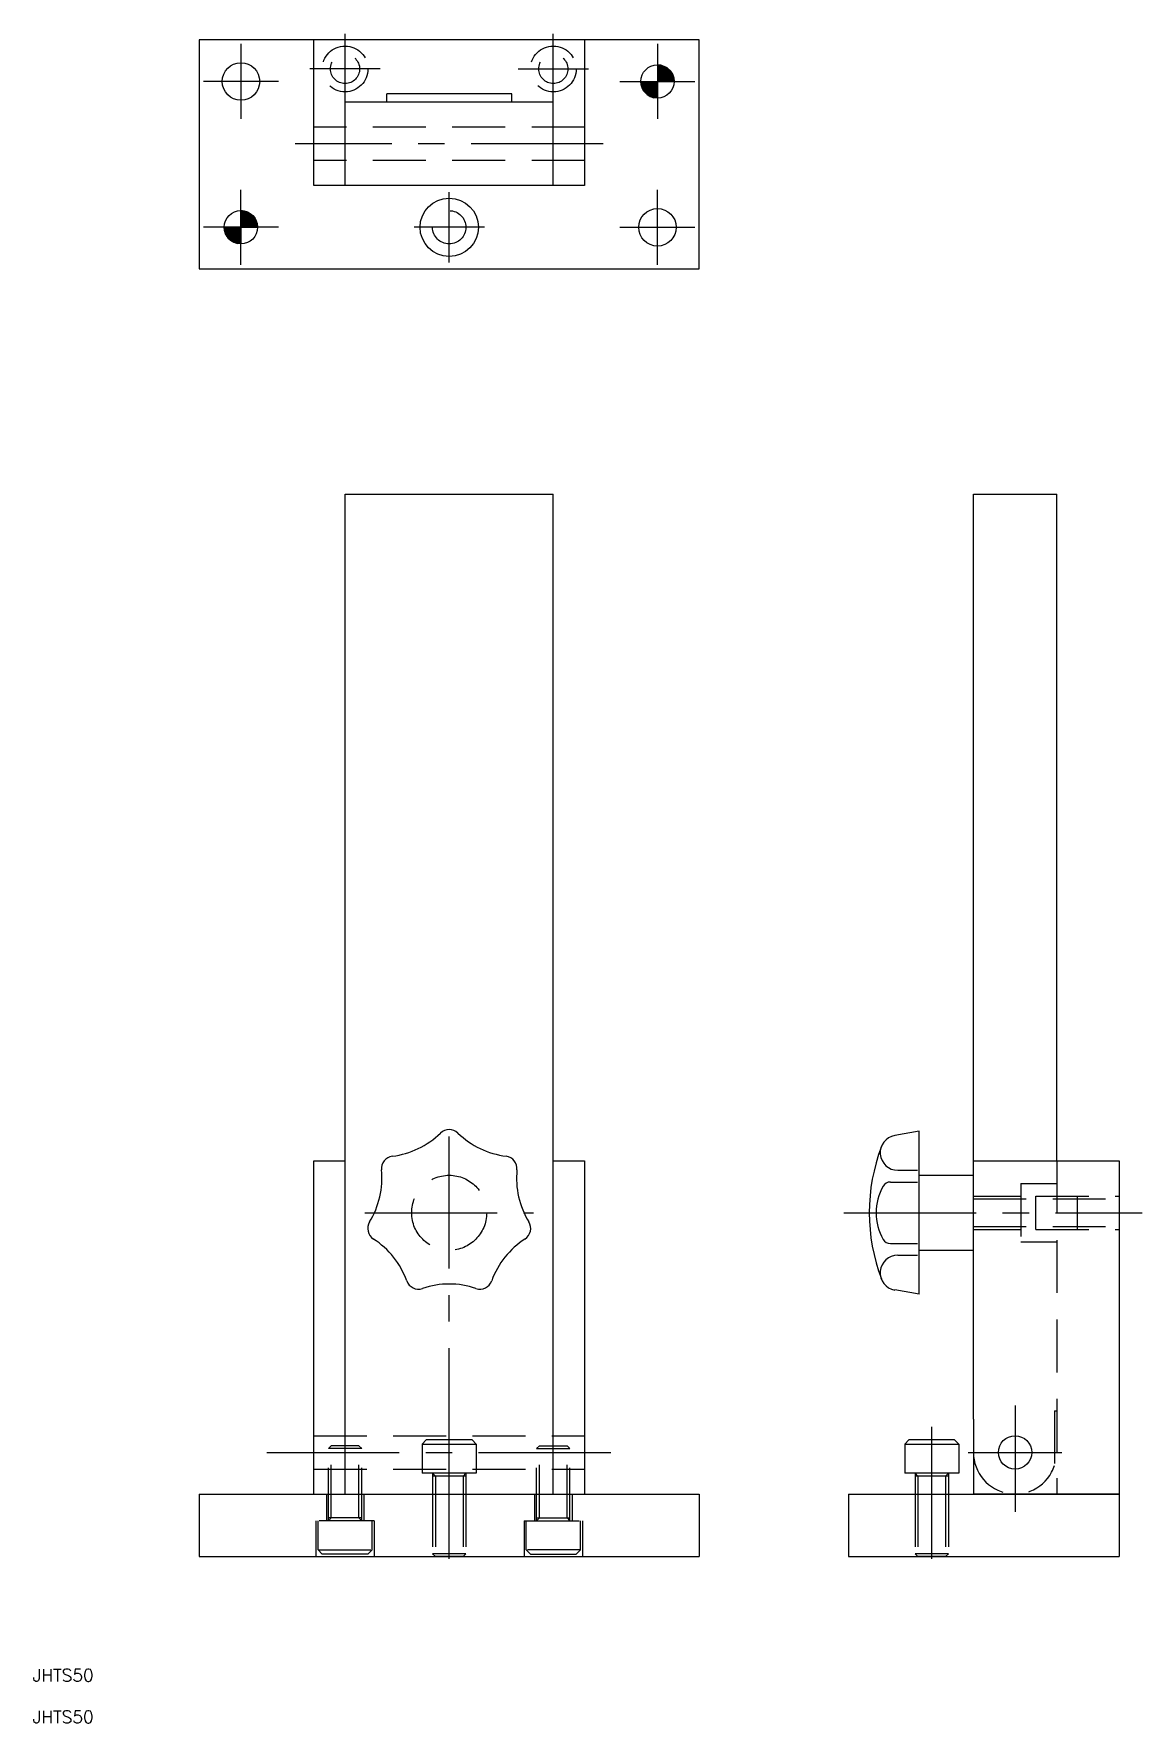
# Model space of a CAD drawing. Extents: x 10 to 276, y 10 to 415.
import ezdxf

# ---------------------------------------------------------------- set-up
doc = ezdxf.new("R2010")
doc.units = 0
doc.linetypes.add('CENTER', pattern=[50.8, 31.75, -6.35, 6.35, -6.35])
doc.linetypes.add('DASHED', pattern=[19.05, 12.7, -6.35])
doc.layers.get('0').update_dxf_attribs({"linetype": 'CONTINUOUS'})
doc.layers.add('CENTER', color=1, linetype='CENTER')
doc.styles.get("Standard").update_dxf_attribs({"font": 'txt.shx', "height": 3, "bigfont": 'bigfont.shx'})

# ---------------------------------------------------------------- blocks, each defined once
blk = doc.blocks.new('*U2')
at = {"color": 7, "linetype": 'CONTINUOUS'}
for p, q in [((160, 408.01), (160, 407.91)), ((160.89, 407.91), (160, 408.01)), ((160, 407.91), (160, 407.62)), ((160, 407.62), (160, 407.14)), ((160, 407.14), (160, 406.51)), ((160, 406.51), (160, 405.75)), ((160, 405.75), (160, 404.9)), ((160.89, 407.91), (161.74, 407.62)), ((161.74, 407.62), (162.49, 407.14)), ((162.49, 407.14), (163.13, 406.51)), ((163.13, 406.51), (163.6, 405.75)), ((163.6, 405.75), (163.9, 404.9)), ((156, 404.01), (160, 404.01)), ((156, 404.01), (156.1, 403.12)), ((156.1, 403.12), (156.4, 402.28)), ((156.4, 402.28), (156.87, 401.52)), ((156.87, 401.52), (157.51, 400.89)), ((160, 404.9), (160, 404.01)), ((160, 404.01), (164, 404.01)), ((160, 404.01), (160, 403.12)), ((160, 403.12), (160, 402.28)), ((160, 402.28), (160, 401.52)), ((160, 401.52), (160, 400.89)), ((163.9, 404.9), (164, 404.01)), ((157.51, 400.89), (158.26, 400.41)), ((158.26, 400.41), (159.11, 400.11)), ((160, 400.01), (159.11, 400.11)), ((160, 400.89), (160, 400.41)), ((160, 400.41), (160, 400.11)), ((160, 400.11), (160, 400.01))]:
    blk.add_line(p, q, dxfattribs=at)
for points in [[(160, 408.01), (160, 407.91), (160.89, 407.91)], [(160, 407.91), (160, 407.62), (161.74, 407.62)], [(160, 407.62), (160, 407.14), (162.49, 407.14)], [(160, 407.14), (160, 406.51), (163.13, 406.51)], [(160, 406.51), (160, 405.75), (163.6, 405.75)], [(160, 405.75), (160, 404.9), (163.9, 404.9)], [(156, 404.01), (156, 404.01), (160, 404.01)], [(156, 404.01), (156.1, 403.12), (160, 403.12)], [(156.1, 403.12), (156.4, 402.28), (160, 402.28)], [(156.4, 402.28), (156.87, 401.52), (160, 401.52)], [(156.87, 401.52), (157.51, 400.89), (160, 400.89)], [(160, 404.9), (160, 404.01), (164, 404.01)], [(160, 404.01), (160, 404.01), (164, 404.01)], [(157.51, 400.89), (158.26, 400.41), (160, 400.41)], [(158.26, 400.41), (159.11, 400.11), (160, 400.11)]]:
    blk.add_solid(points, dxfattribs=at)
at = {"color": 7, "linetype": 'CONTINUOUS', "extrusion": (0, 0, -1)}
for points in [[(-160, 407.91), (-160.89, 407.91), (-161.74, 407.62)], [(-160, 407.62), (-161.74, 407.62), (-162.49, 407.14)], [(-160, 407.14), (-162.49, 407.14), (-163.13, 406.51)], [(-160, 406.51), (-163.13, 406.51), (-163.6, 405.75)], [(-160, 405.75), (-163.6, 405.75), (-163.9, 404.9)], [(-156, 404.01), (-160, 404.01), (-160, 403.12)], [(-156.1, 403.12), (-160, 403.12), (-160, 402.28)], [(-156.4, 402.28), (-160, 402.28), (-160, 401.52)], [(-156.87, 401.52), (-160, 401.52), (-160, 400.89)], [(-160, 404.9), (-163.9, 404.9), (-164, 404.01)], [(-157.51, 400.89), (-160, 400.89), (-160, 400.41)], [(-158.26, 400.41), (-160, 400.41), (-160, 400.11)], [(-159.11, 400.11), (-160, 400.11), (-160, 400.01)]]:
    blk.add_solid(points, dxfattribs=at)
blk = doc.blocks.new('*U3')
at = {"color": 7, "linetype": 'CONTINUOUS'}
for p, q in [((56, 369.01), (60, 369.01)), ((56, 369.01), (56.1, 368.12)), ((60, 373.01), (60, 372.91)), ((60.89, 372.91), (60, 373.01)), ((60, 372.91), (60, 372.62)), ((60, 372.62), (60, 372.14)), ((60, 372.14), (60, 371.51)), ((60, 371.51), (60, 370.75)), ((60, 370.75), (60, 369.9)), ((60, 369.9), (60, 369.01)), ((60, 369.01), (64, 369.01)), ((60, 369.01), (60, 368.12)), ((60.89, 372.91), (61.74, 372.62)), ((61.74, 372.62), (62.49, 372.14)), ((62.49, 372.14), (63.13, 371.51)), ((63.13, 371.51), (63.6, 370.75)), ((63.6, 370.75), (63.9, 369.9)), ((63.9, 369.9), (64, 369.01)), ((56.1, 368.12), (56.4, 367.28)), ((56.4, 367.28), (56.87, 366.52)), ((56.87, 366.52), (57.51, 365.89)), ((57.51, 365.89), (58.26, 365.41)), ((58.26, 365.41), (59.11, 365.11)), ((60, 365.01), (59.11, 365.11)), ((60, 368.12), (60, 367.28)), ((60, 367.28), (60, 366.52)), ((60, 366.52), (60, 365.89)), ((60, 365.89), (60, 365.41)), ((60, 365.41), (60, 365.11)), ((60, 365.11), (60, 365.01))]:
    blk.add_line(p, q, dxfattribs=at)
for points in [[(56, 369.01), (56, 369.01), (60, 369.01)], [(56, 369.01), (56.1, 368.12), (60, 368.12)], [(60, 373.01), (60, 372.91), (60.89, 372.91)], [(60, 372.91), (60, 372.62), (61.74, 372.62)], [(60, 372.62), (60, 372.14), (62.49, 372.14)], [(60, 372.14), (60, 371.51), (63.13, 371.51)], [(60, 371.51), (60, 370.75), (63.6, 370.75)], [(60, 370.75), (60, 369.9), (63.9, 369.9)], [(60, 369.9), (60, 369.01), (64, 369.01)], [(60, 369.01), (60, 369.01), (64, 369.01)], [(56.1, 368.12), (56.4, 367.28), (60, 367.28)], [(56.4, 367.28), (56.87, 366.52), (60, 366.52)], [(56.87, 366.52), (57.51, 365.89), (60, 365.89)], [(57.51, 365.89), (58.26, 365.41), (60, 365.41)], [(58.26, 365.41), (59.11, 365.11), (60, 365.11)]]:
    blk.add_solid(points, dxfattribs=at)
at = {"color": 7, "linetype": 'CONTINUOUS', "extrusion": (0, 0, -1)}
for points in [[(-56, 369.01), (-60, 369.01), (-60, 368.12)], [(-60, 372.91), (-60.89, 372.91), (-61.74, 372.62)], [(-60, 372.62), (-61.74, 372.62), (-62.49, 372.14)], [(-60, 372.14), (-62.49, 372.14), (-63.13, 371.51)], [(-60, 371.51), (-63.13, 371.51), (-63.6, 370.75)], [(-60, 370.75), (-63.6, 370.75), (-63.9, 369.9)], [(-60, 369.9), (-63.9, 369.9), (-64, 369.01)], [(-56.1, 368.12), (-60, 368.12), (-60, 367.28)], [(-56.4, 367.28), (-60, 367.28), (-60, 366.52)], [(-56.87, 366.52), (-60, 366.52), (-60, 365.89)], [(-57.51, 365.89), (-60, 365.89), (-60, 365.41)], [(-58.26, 365.41), (-60, 365.41), (-60, 365.11)], [(-59.11, 365.11), (-60, 365.11), (-60, 365.01)]]:
    blk.add_solid(points, dxfattribs=at)

msp = doc.modelspace()

# ---------------------------------------------------------------- linework, layer by layer
at = {"color": 7, "linetype": 'CONTINUOUS'}
for p, q in [((170, 414.01), (50, 414.01)), ((50, 414.01), (50, 359.01)), ((77.5, 379.01), (77.5, 414.01)), ((142.5, 414.01), (77.5, 414.01)), ((142.5, 414.01), (142.5, 379.01)), ((170, 359.01), (170, 414.01)), ((135, 399.01), (85, 399.01)), ((85, 379.01), (85, 399.01)), ((125, 401.01), (95, 401.01)), ((95, 399.01), (95, 401.01)), ((125, 399.01), (125, 401.01)), ((135, 379.01), (135, 399.01)), ((142.5, 379.01), (77.5, 379.01)), ((50, 359.01), (170, 359.01)), ((85, 305), (135, 305)), ((85, 65), (85, 305)), ((135, 65), (135, 305)), ((235.86, 305), (255.86, 305)), ((235.86, 157), (235.86, 305)), ((255.86, 145), (255.86, 305)), ((235.86, 83), (235.86, 157)), ((222.86, 152.07), (216.96, 151.03)), ((222.86, 112.93), (222.86, 152.07)), ((77.5, 145), (85, 145)), ((77.5, 65), (77.5, 145)), ((135, 145), (142.5, 145)), ((142.5, 145), (142.5, 65)), ((217.69, 142.7), (222.45, 142.7)), ((235.86, 145), (270.86, 145)), ((270.86, 145), (270.86, 65)), ((215.94, 139.88), (222.45, 139.88)), ((222.86, 141.5), (235.86, 141.5)), ((235.86, 123.5), (235.86, 141.5)), ((215.94, 125.12), (222.45, 125.12)), ((217.69, 122.3), (222.45, 122.3)), ((222.86, 123.5), (235.86, 123.5)), ((222.86, 112.93), (216.96, 113.97)), ((235.86, 83), (235.86, 65)), ((104.5, 78), (103.5, 77)), ((115.5, 78), (104.5, 78)), ((116.5, 77), (115.5, 78)), ((220.36, 78), (219.36, 77)), ((231.36, 78), (220.36, 78)), ((232.36, 77), (231.36, 78)), ((103.5, 77), (103.5, 70)), ((103.5, 77), (116.5, 77)), ((116.5, 77), (116.5, 70)), ((219.36, 77), (219.36, 70)), ((219.36, 77), (232.36, 77)), ((232.36, 77), (232.36, 70)), ((116.5, 70), (103.5, 70)), ((106, 70), (106, 65)), ((106.68, 69.32), (106, 70)), ((114, 69.32), (106, 69.32)), ((113.32, 69.32), (114, 70)), ((114, 70), (114, 65)), ((232.36, 70), (219.36, 70)), ((221.86, 70), (221.86, 65)), ((222.53, 69.32), (221.86, 70)), ((229.86, 69.32), (221.86, 69.32)), ((229.18, 69.32), (229.86, 70)), ((229.86, 70), (229.86, 65)), ((50, 65), (170, 65)), ((50, 65), (50, 50)), ((170, 65), (170, 50)), ((205.86, 65), (270.86, 65)), ((205.86, 65), (205.86, 50)), ((270.86, 65), (235.86, 65)), ((270.86, 65), (270.86, 50)), ((50, 50), (170, 50)), ((205.86, 50), (270.86, 50))]:
    msp.add_line(p, q, dxfattribs=at)
at = {"color": 3, "linetype": 'DASHED'}
for p, q in [((142.5, 393.01), (77.5, 393.01)), ((142.5, 385.01), (77.5, 385.01)), ((255.86, 145), (255.86, 65)), ((247.26, 139.5), (247.26, 125.5)), ((247.26, 139.5), (255.86, 139.5)), ((235.86, 136.5), (247.26, 136.5)), ((235.86, 135.82), (270.86, 135.82)), ((250.86, 136.5), (270.86, 136.5)), ((250.86, 128.5), (250.86, 136.5)), ((260.86, 128.5), (260.86, 136.5)), ((235.86, 129.18), (270.86, 129.18)), ((235.86, 128.5), (247.26, 128.5)), ((250.86, 128.5), (270.86, 128.5)), ((247.26, 125.5), (255.86, 125.5)), ((255.36, 85), (255.36, 71.88)), ((255.36, 85), (255.86, 85)), ((77.5, 79), (142.5, 79)), ((81.68, 76.6), (81, 75.92)), ((81, 58.6), (81, 75.92)), ((89, 75.92), (81, 75.92)), ((81.68, 59.28), (81.68, 76.6)), ((88.32, 76.6), (81.68, 76.6)), ((88.32, 59.28), (88.32, 76.6)), ((88.32, 76.6), (89, 75.92)), ((89, 58.6), (89, 75.92)), ((131.68, 76.6), (131, 75.92)), ((131, 58.6), (131, 75.92)), ((131, 75.92), (139, 75.92)), ((131.68, 59.28), (131.68, 76.6)), ((131.68, 76.6), (138.32, 76.6)), ((138.32, 59.28), (138.32, 76.6)), ((138.32, 76.6), (139, 75.92)), ((139, 58.6), (139, 75.92)), ((77.5, 71), (142.5, 71)), ((80.5, 65), (80.5, 58.6)), ((89.5, 65), (89.5, 58.6)), ((106, 65), (106, 50.68)), ((106.68, 65), (106.68, 50)), ((113.32, 65), (113.32, 50)), ((114, 65), (114, 50.68)), ((130.5, 65), (130.5, 58.6)), ((139.5, 65), (139.5, 58.6)), ((221.86, 65), (221.86, 50.68)), ((222.53, 65), (222.53, 50)), ((229.18, 65), (229.18, 50)), ((229.86, 65), (229.86, 50.68)), ((92, 58.6), (78, 58.6)), ((78, 58.6), (78, 50)), ((78.5, 51.6), (78.5, 58.6)), ((91.5, 58.6), (78.5, 58.6)), ((81.68, 59.28), (81, 58.6)), ((89, 59.28), (81, 59.28)), ((88.32, 59.28), (89, 58.6)), ((91.5, 51.6), (91.5, 58.6)), ((92, 58.6), (92, 50)), ((128, 58.6), (142, 58.6)), ((128, 58.6), (128, 50)), ((128.5, 51.6), (128.5, 58.6)), ((128.5, 58.6), (141.5, 58.6)), ((131.68, 59.28), (131, 58.6)), ((131, 59.28), (139, 59.28)), ((138.32, 59.28), (139, 58.6)), ((141.5, 51.6), (141.5, 58.6)), ((142, 58.6), (142, 50)), ((79.5, 50.6), (78.5, 51.6)), ((78.5, 51.6), (91.5, 51.6)), ((90.5, 50.6), (79.5, 50.6)), ((91.5, 51.6), (90.5, 50.6)), ((106.68, 50), (106, 50.68)), ((114, 50.68), (106, 50.68)), ((113.32, 50), (106.68, 50)), ((113.32, 50), (114, 50.68)), ((128.5, 51.6), (129.5, 50.6)), ((141.5, 51.6), (128.5, 51.6)), ((129.5, 50.6), (140.5, 50.6)), ((140.5, 50.6), (141.5, 51.6)), ((222.53, 50), (221.86, 50.68)), ((229.86, 50.68), (221.86, 50.68)), ((229.18, 50), (222.53, 50)), ((229.18, 50), (229.86, 50.68))]:
    msp.add_line(p, q, dxfattribs=at)
at = {"color": 3, "linetype": 'CONTINUOUS'}
for p, q in [((106.68, 69.32), (106.68, 65)), ((113.32, 69.32), (113.32, 65)), ((222.53, 69.32), (222.53, 65)), ((229.18, 69.32), (229.18, 65))]:
    msp.add_line(p, q, dxfattribs=at)
at = {"color": 3, "linetype": 'DASHED'}
for centre, radius in [((85, 407.01), 5.5), ((85, 407.01), 3.5), ((135, 407.01), 5.5), ((135, 407.01), 3.5), ((110, 369.01), 4), ((110, 132.5), 9)]:
    msp.add_circle(centre, radius, dxfattribs=at)
at = {"color": 7, "linetype": 'CONTINUOUS'}
for centre, radius in [((60, 404.01), 4.5), ((160, 404.01), 4), ((110, 369.01), 7), ((160, 369.01), 4.5), ((60, 369.01), 4), ((245.86, 75), 4)]:
    msp.add_circle(centre, radius, dxfattribs=at)
for centre, radius, start, end in [((93.9, 165.93), 20, 277.0092, 314.4193), ((110, 149.5), 3, 45.5807, 134.4193), ((126.1, 165.93), 20, 225.5807, 262.9908), ((217.69, 146.9), 4.2, 100, 270), ((96.71, 143.1), 3, 97.0092, 185.8479), ((123.29, 143.1), 3, 354.1521, 82.9908), ((255.77, 132.5), 44.91, 159.2907, 200.7093), ((73.83, 140.76), 20, 328.4378, 5.8479), ((146.17, 140.76), 20, 174.1521, 211.5622), ((225.12, 132.5), 12.64, 149.6413, 210.3587), ((215.94, 137.88), 2, 90, 149.6413), ((93.43, 128.72), 3, 148.4378, 237.2765), ((126.57, 128.72), 3, 302.7235, 31.5622), ((80.99, 109.37), 20, 19.8664, 57.2765), ((139.01, 109.37), 20, 122.7235, 160.1336), ((215.94, 127.12), 2, 210.3587, 270), ((217.69, 118.1), 4.2, 90, 260), ((102.62, 117.18), 3, 199.8664, 288.7051), ((110, 95.4), 20, 71.2949, 108.7051), ((117.38, 117.18), 3, 251.2949, 340.1336)]:
    msp.add_arc(centre, radius, start, end, dxfattribs=at)
at = {"color": 3, "linetype": 'DASHED'}
msp.add_arc((245.86, 75), 10, 180, 341.8051, dxfattribs=at)
at = {"layer": 'CENTER', "color": 1, "linetype": 'CENTER'}
for p, q in [((85, 398.58), (85, 415.45)), ((135, 398.58), (135, 415.45)), ((60, 413.01), (60, 395.01)), ((160, 413.01), (160, 395.01)), ((93.44, 407.01), (76.56, 407.01)), ((126.56, 407.01), (143.44, 407.01)), ((69, 404.01), (51, 404.01)), ((151, 404.01), (169, 404.01)), ((147, 389.01), (73, 389.01)), ((60, 360.01), (60, 378.01)), ((110, 360.58), (110, 377.45)), ((160, 360.01), (160, 378.01)), ((69, 369.01), (51, 369.01)), ((118.44, 369.01), (101.56, 369.01)), ((151, 369.01), (169, 369.01)), ((110, 68.29), (110, 156.8)), ((89.75, 132.5), (130.25, 132.5)), ((204.76, 132.5), (276.39, 132.5)), ((245.86, 86.25), (245.86, 60.75)), ((225.86, 49.41), (225.86, 81.7)), ((66.25, 75), (153.75, 75)), ((234.61, 75), (257.11, 75)), ((110, 49.41), (110, 68.29))]:
    msp.add_line(p, q, dxfattribs=at)

# ---------------------------------------------------------------- block references
at = {"color": 7, "linetype": 'CONTINUOUS'}
for name in ['*U2', '*U3']:
    msp.add_blockref(name, (0, 0), dxfattribs=at)

# ---------------------------------------------------------------- texts
for p in [(10, 20), (10, 10)]:
    msp.add_text('JHTS50', height=3, dxfattribs=at).set_placement(p)

doc.saveas('drawing.dxf')
